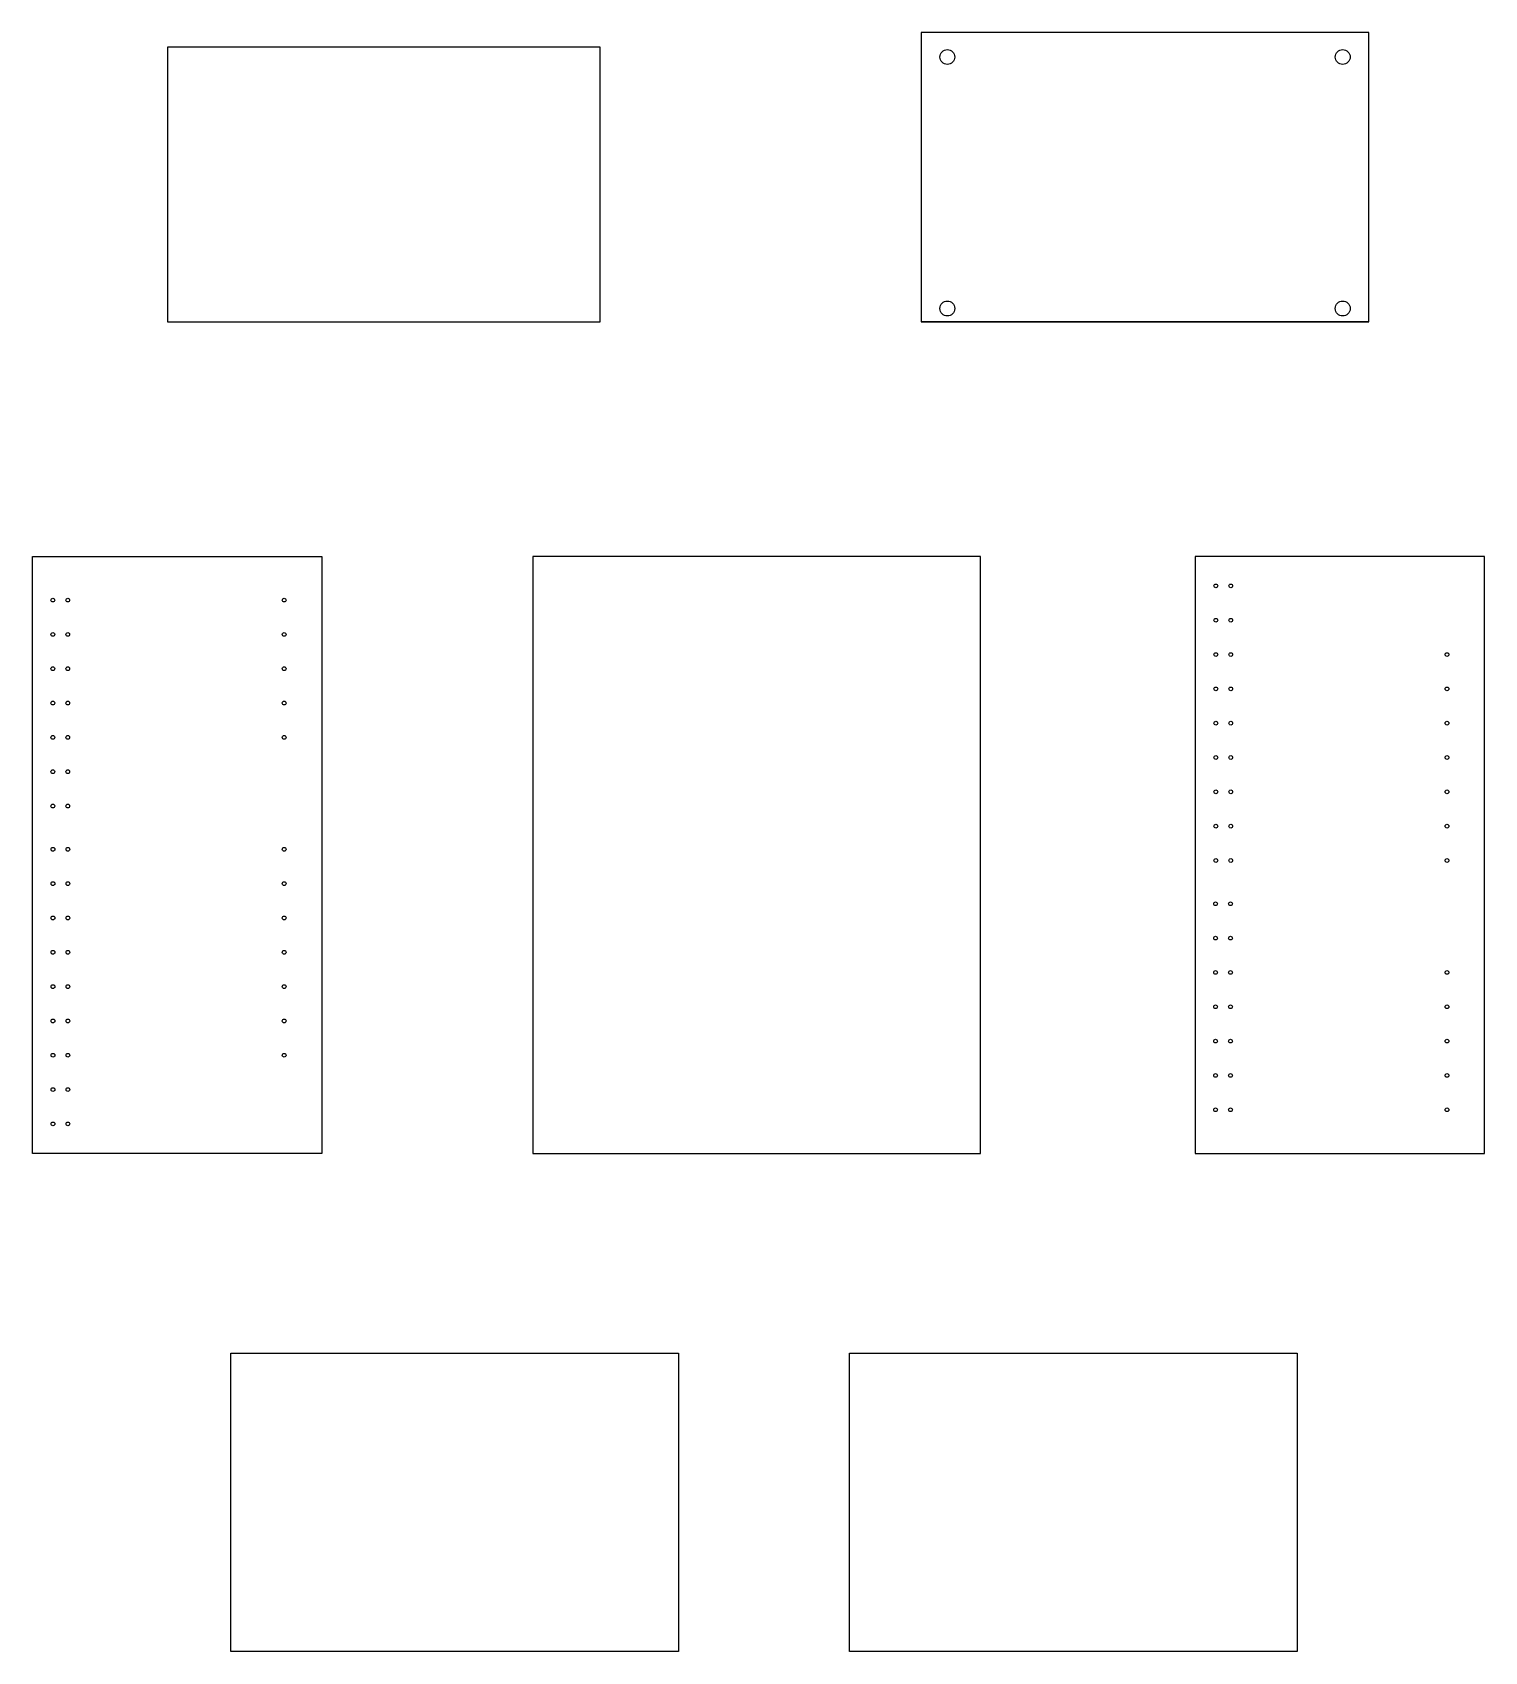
# Model space of a CAD drawing. Header units: millimetres. Extents: x -81 to 6320, y 1460 to 5690.
# Drawn here: x 668.5 to 863.2, y 2632.3 to 2849.3 of the extents above; entities that cross this region are included whole.
import ezdxf

# ---------------------------------------------------------------- set-up
doc = ezdxf.new("R2010")
doc.units = ezdxf.units.MM
doc.layers.add('ABACO', color=5, linetype='Continuous')

msp = doc.modelspace()

# ---------------------------------------------------------------- linework, layer by layer
at = {"layer": 'ABACO'}
for points in [[(787.64, 2810.48), (847.64, 2810.48), (847.64, 2849.28), (787.64, 2849.28)], [(686.59, 2810.48), (744.59, 2810.48), (744.59, 2847.28), (686.59, 2847.28)], [(668.5, 2699.06), (668.5, 2779.06), (707.3, 2779.06), (707.3, 2699.06)], [(735.58, 2699.06), (795.58, 2699.06), (795.58, 2779.06), (735.58, 2779.06)], [(824.36, 2779.06), (824.36, 2699.06), (863.16, 2699.06), (863.16, 2779.06)], [(695.11, 2672.3), (755.11, 2672.3), (755.11, 2632.3), (695.11, 2632.3)], [(778.02, 2672.3), (838.02, 2672.3), (838.02, 2632.3), (778.02, 2632.3)]]:
    msp.add_lwpolyline(points, close=True, dxfattribs=at)
msp.add_lwpolyline([(847.64, 2810.48), (787.64, 2810.48)], dxfattribs=at)
for centre, radius in [((791.14, 2845.98), 1), ((844.14, 2845.98), 1), ((791.14, 2812.28), 1), ((844.14, 2812.28), 1), ((827.13, 2775.11), 0.25), ((829.13, 2775.11), 0.25), ((671.24, 2773.21), 0.25), ((673.24, 2773.21), 0.25), ((702.25, 2773.21), 0.25), ((671.24, 2768.61), 0.25), ((673.24, 2768.61), 0.25), ((702.25, 2768.61), 0.25), ((827.13, 2770.51), 0.25), ((829.13, 2770.51), 0.25), ((827.13, 2765.91), 0.25), ((829.13, 2765.91), 0.25), ((858.12, 2765.91), 0.25), ((671.24, 2764.01), 0.25), ((673.24, 2764.01), 0.25), ((702.25, 2764.01), 0.25), ((827.13, 2761.31), 0.25), ((829.13, 2761.31), 0.25), ((858.12, 2761.31), 0.25), ((671.24, 2759.41), 0.25), ((671.24, 2759.41), 0.25), ((673.24, 2759.41), 0.25), ((673.24, 2759.41), 0.25), ((702.25, 2759.41), 0.25), ((827.13, 2756.71), 0.25), ((829.13, 2756.71), 0.25), ((858.12, 2756.71), 0.25), ((671.24, 2754.81), 0.25), ((673.24, 2754.81), 0.25), ((702.25, 2754.81), 0.25), ((827.13, 2752.11), 0.25), ((829.13, 2752.11), 0.25), ((858.12, 2752.11), 0.25), ((671.24, 2750.21), 0.25), ((673.24, 2750.21), 0.25), ((827.13, 2747.51), 0.25), ((829.13, 2747.51), 0.25), ((858.12, 2747.51), 0.25), ((671.24, 2745.61), 0.25), ((673.24, 2745.61), 0.25), ((827.13, 2742.91), 0.25), ((829.13, 2742.91), 0.25), ((858.12, 2742.91), 0.25), ((671.26, 2739.81), 0.25), ((673.26, 2739.81), 0.25), ((702.25, 2739.81), 0.25), ((827.13, 2738.31), 0.25), ((829.13, 2738.31), 0.25), ((858.12, 2738.31), 0.25), ((671.26, 2735.21), 0.25), ((673.26, 2735.21), 0.25), ((702.25, 2735.21), 0.25), ((827.1, 2732.51), 0.25), ((829.1, 2732.51), 0.25), ((671.26, 2730.61), 0.25), ((673.26, 2730.61), 0.25), ((702.25, 2730.61), 0.25), ((827.1, 2727.91), 0.25), ((829.1, 2727.91), 0.25), ((671.26, 2726.01), 0.25), ((673.26, 2726.01), 0.25), ((702.25, 2726.01), 0.25), ((827.1, 2723.31), 0.25), ((829.1, 2723.31), 0.25), ((858.12, 2723.31), 0.25), ((671.26, 2721.41), 0.25), ((673.26, 2721.41), 0.25), ((702.25, 2721.41), 0.25), ((827.1, 2718.71), 0.25), ((827.1, 2718.71), 0.25), ((829.1, 2718.71), 0.25), ((829.1, 2718.71), 0.25), ((858.12, 2718.71), 0.25), ((671.26, 2716.81), 0.25), ((673.26, 2716.81), 0.25), ((702.25, 2716.81), 0.25), ((671.26, 2712.21), 0.25), ((673.26, 2712.21), 0.25), ((702.25, 2712.21), 0.25), ((827.1, 2714.11), 0.25), ((829.1, 2714.11), 0.25), ((858.12, 2714.11), 0.25), ((827.1, 2709.51), 0.25), ((829.1, 2709.51), 0.25), ((858.12, 2709.51), 0.25), ((671.26, 2707.61), 0.25), ((673.26, 2707.61), 0.25), ((827.1, 2704.91), 0.25), ((829.1, 2704.91), 0.25), ((858.12, 2704.91), 0.25), ((671.26, 2703.01), 0.25), ((673.26, 2703.01), 0.25)]:
    msp.add_circle(centre, radius, dxfattribs=at)

doc.saveas('drawing.dxf')
